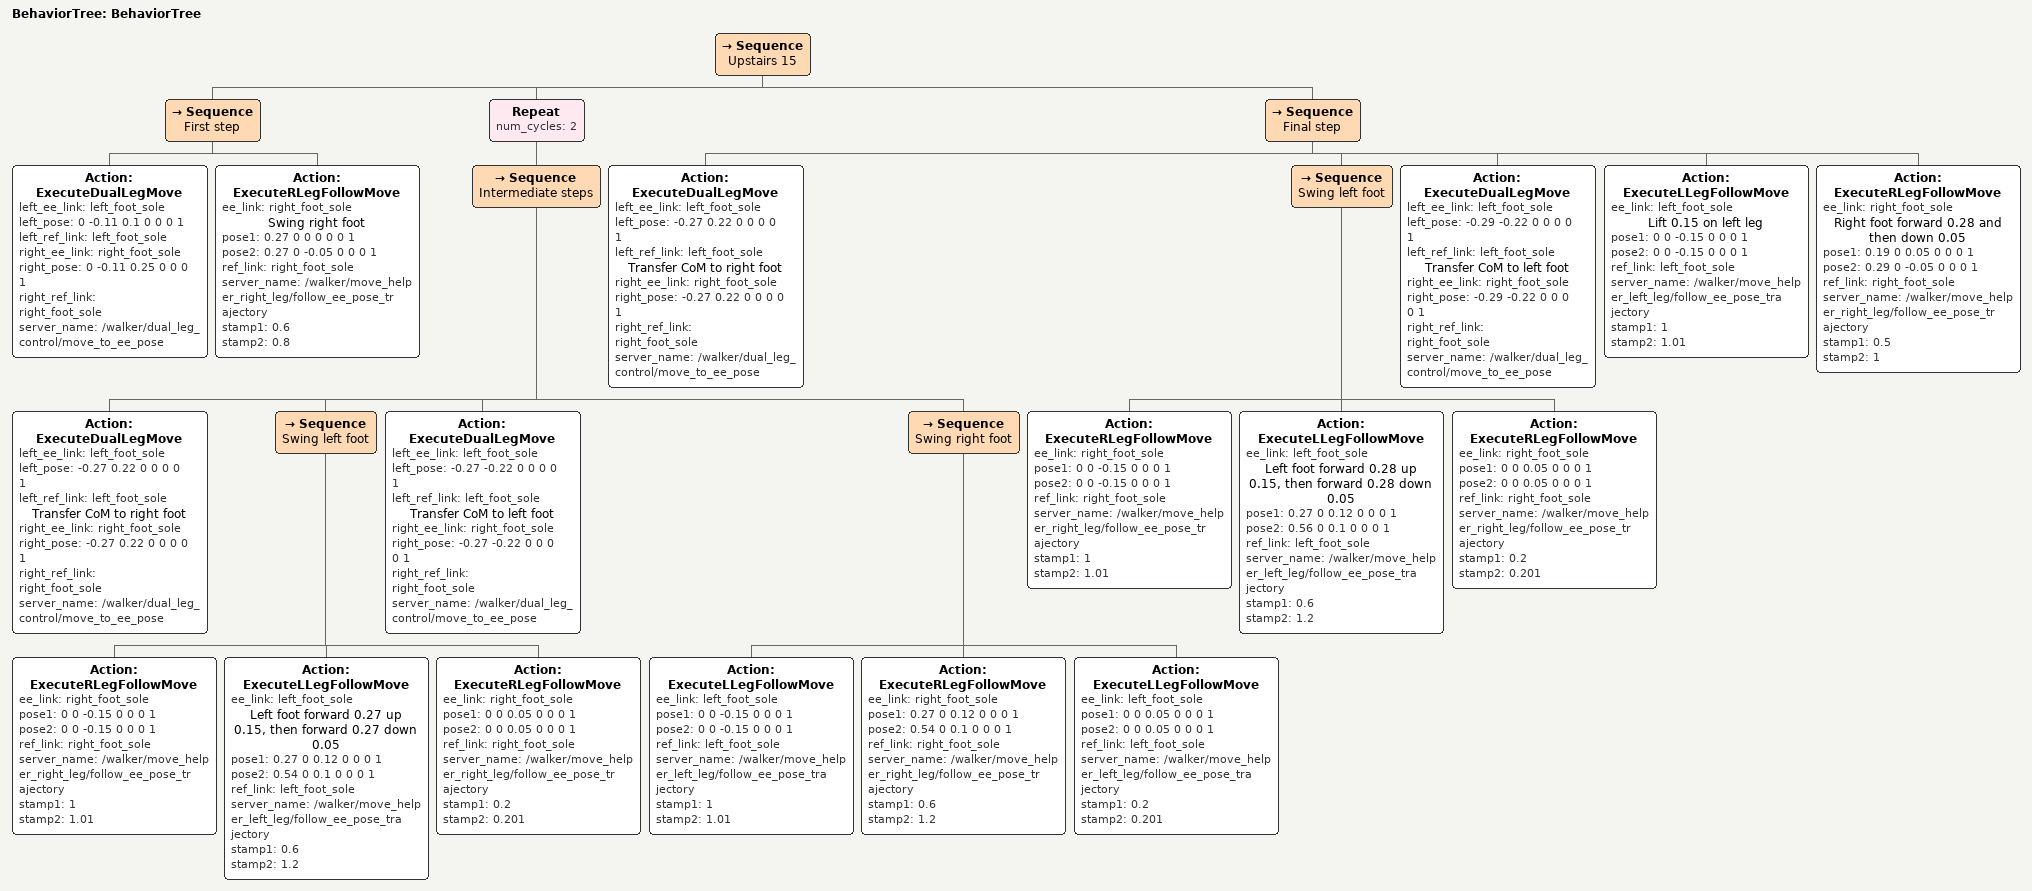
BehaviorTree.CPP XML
<?xml version="1.0"?>
<root main_tree_to_execute="BehaviorTree">
    <BehaviorTree ID="BehaviorTree">
        <Sequence name="Upstairs 15">
            <Sequence name="First step">
                <Action ID="ExecuteDualLegMove" left_ee_link="left_foot_sole" left_pose="0 -0.11 0.1 0 0 0 1" left_ref_link="left_foot_sole" right_ee_link="right_foot_sole" right_pose="0 -0.11 0.25 0 0 0 1" right_ref_link="right_foot_sole" server_name="/walker/dual_leg_control/move_to_ee_pose"/>
                <Action ID="ExecuteRLegFollowMove" ee_link="right_foot_sole" name="Swing right foot" pose1="0.27 0 0 0 0 0 1" pose2="0.27 0 -0.05 0 0 0 1" ref_link="right_foot_sole" server_name="/walker/move_helper_right_leg/follow_ee_pose_trajectory" stamp1="0.6" stamp2="0.8"/>
            </Sequence>
            <Repeat num_cycles="2">
                <Sequence name="Intermediate steps">
                    <Action ID="ExecuteDualLegMove" left_ee_link="left_foot_sole" left_pose="-0.27 0.22 0 0 0 0 1" left_ref_link="left_foot_sole" name="Transfer CoM to right foot" right_ee_link="right_foot_sole" right_pose="-0.27 0.22 0 0 0 0 1" right_ref_link="right_foot_sole" server_name="/walker/dual_leg_control/move_to_ee_pose"/>
                    <Sequence name="Swing left foot">
                        <Action ID="ExecuteRLegFollowMove" ee_link="right_foot_sole" pose1="0 0 -0.15 0 0 0 1" pose2="0 0 -0.15 0 0 0 1" ref_link="right_foot_sole" server_name="/walker/move_helper_right_leg/follow_ee_pose_trajectory" stamp1="1" stamp2="1.01"/>
                        <Action ID="ExecuteLLegFollowMove" ee_link="left_foot_sole" name="Left foot forward 0.27 up 0.15, then forward 0.27 down 0.05" pose1="0.27 0 0.12 0 0 0 1" pose2="0.54 0 0.1 0 0 0 1" ref_link="left_foot_sole" server_name="/walker/move_helper_left_leg/follow_ee_pose_trajectory" stamp1="0.6" stamp2="1.2"/>
                        <Action ID="ExecuteRLegFollowMove" ee_link="right_foot_sole" pose1="0 0 0.05 0 0 0 1" pose2="0 0 0.05 0 0 0 1" ref_link="right_foot_sole" server_name="/walker/move_helper_right_leg/follow_ee_pose_trajectory" stamp1="0.2" stamp2="0.201"/>
                    </Sequence>
                    <Action ID="ExecuteDualLegMove" left_ee_link="left_foot_sole" left_pose="-0.27 -0.22 0 0 0 0 1" left_ref_link="left_foot_sole" name="Transfer CoM to left foot" right_ee_link="right_foot_sole" right_pose="-0.27 -0.22 0 0 0 0 1" right_ref_link="right_foot_sole" server_name="/walker/dual_leg_control/move_to_ee_pose"/>
                    <Sequence name="Swing right foot">
                        <Action ID="ExecuteLLegFollowMove" ee_link="left_foot_sole" pose1="0 0 -0.15 0 0 0 1" pose2="0 0 -0.15 0 0 0 1" ref_link="left_foot_sole" server_name="/walker/move_helper_left_leg/follow_ee_pose_trajectory" stamp1="1" stamp2="1.01"/>
                        <Action ID="ExecuteRLegFollowMove" ee_link="right_foot_sole" pose1="0.27 0 0.12 0 0 0 1" pose2="0.54 0 0.1 0 0 0 1" ref_link="right_foot_sole" server_name="/walker/move_helper_right_leg/follow_ee_pose_trajectory" stamp1="0.6" stamp2="1.2"/>
                        <Action ID="ExecuteLLegFollowMove" ee_link="left_foot_sole" pose1="0 0 0.05 0 0 0 1" pose2="0 0 0.05 0 0 0 1" ref_link="left_foot_sole" server_name="/walker/move_helper_left_leg/follow_ee_pose_trajectory" stamp1="0.2" stamp2="0.201"/>
                    </Sequence>
                </Sequence>
            </Repeat>
            <Sequence name="Final step">
                <Action ID="ExecuteDualLegMove" left_ee_link="left_foot_sole" left_pose="-0.27 0.22 0 0 0 0 1" left_ref_link="left_foot_sole" name="Transfer CoM to right foot" right_ee_link="right_foot_sole" right_pose="-0.27 0.22 0 0 0 0 1" right_ref_link="right_foot_sole" server_name="/walker/dual_leg_control/move_to_ee_pose"/>
                <Sequence name="Swing left foot">
                    <Action ID="ExecuteRLegFollowMove" ee_link="right_foot_sole" pose1="0 0 -0.15 0 0 0 1" pose2="0 0 -0.15 0 0 0 1" ref_link="right_foot_sole" server_name="/walker/move_helper_right_leg/follow_ee_pose_trajectory" stamp1="1" stamp2="1.01"/>
                    <Action ID="ExecuteLLegFollowMove" ee_link="left_foot_sole" name="Left foot forward 0.28 up 0.15, then forward 0.28 down 0.05" pose1="0.27 0 0.12 0 0 0 1" pose2="0.56 0 0.1 0 0 0 1" ref_link="left_foot_sole" server_name="/walker/move_helper_left_leg/follow_ee_pose_trajectory" stamp1="0.6" stamp2="1.2"/>
                    <Action ID="ExecuteRLegFollowMove" ee_link="right_foot_sole" pose1="0 0 0.05 0 0 0 1" pose2="0 0 0.05 0 0 0 1" ref_link="right_foot_sole" server_name="/walker/move_helper_right_leg/follow_ee_pose_trajectory" stamp1="0.2" stamp2="0.201"/>
                </Sequence>
                <Action ID="ExecuteDualLegMove" left_ee_link="left_foot_sole" left_pose="-0.29 -0.22 0 0 0 0 1" left_ref_link="left_foot_sole" name="Transfer CoM to left foot" right_ee_link="right_foot_sole" right_pose="-0.29 -0.22 0 0 0 0 1" right_ref_link="right_foot_sole" server_name="/walker/dual_leg_control/move_to_ee_pose"/>
                <Action ID="ExecuteLLegFollowMove" ee_link="left_foot_sole" name="Lift 0.15 on left leg" pose1="0 0 -0.15 0 0 0 1" pose2="0 0 -0.15 0 0 0 1" ref_link="left_foot_sole" server_name="/walker/move_helper_left_leg/follow_ee_pose_trajectory" stamp1="1" stamp2="1.01"/>
                <Action ID="ExecuteRLegFollowMove" ee_link="right_foot_sole" name="Right foot forward 0.28 and then down 0.05" pose1="0.19 0 0.05 0 0 0 1" pose2="0.29 0 -0.05 0 0 0 1" ref_link="right_foot_sole" server_name="/walker/move_helper_right_leg/follow_ee_pose_trajectory" stamp1="0.5" stamp2="1"/>
            </Sequence>
        </Sequence>
    </BehaviorTree>
</root>
